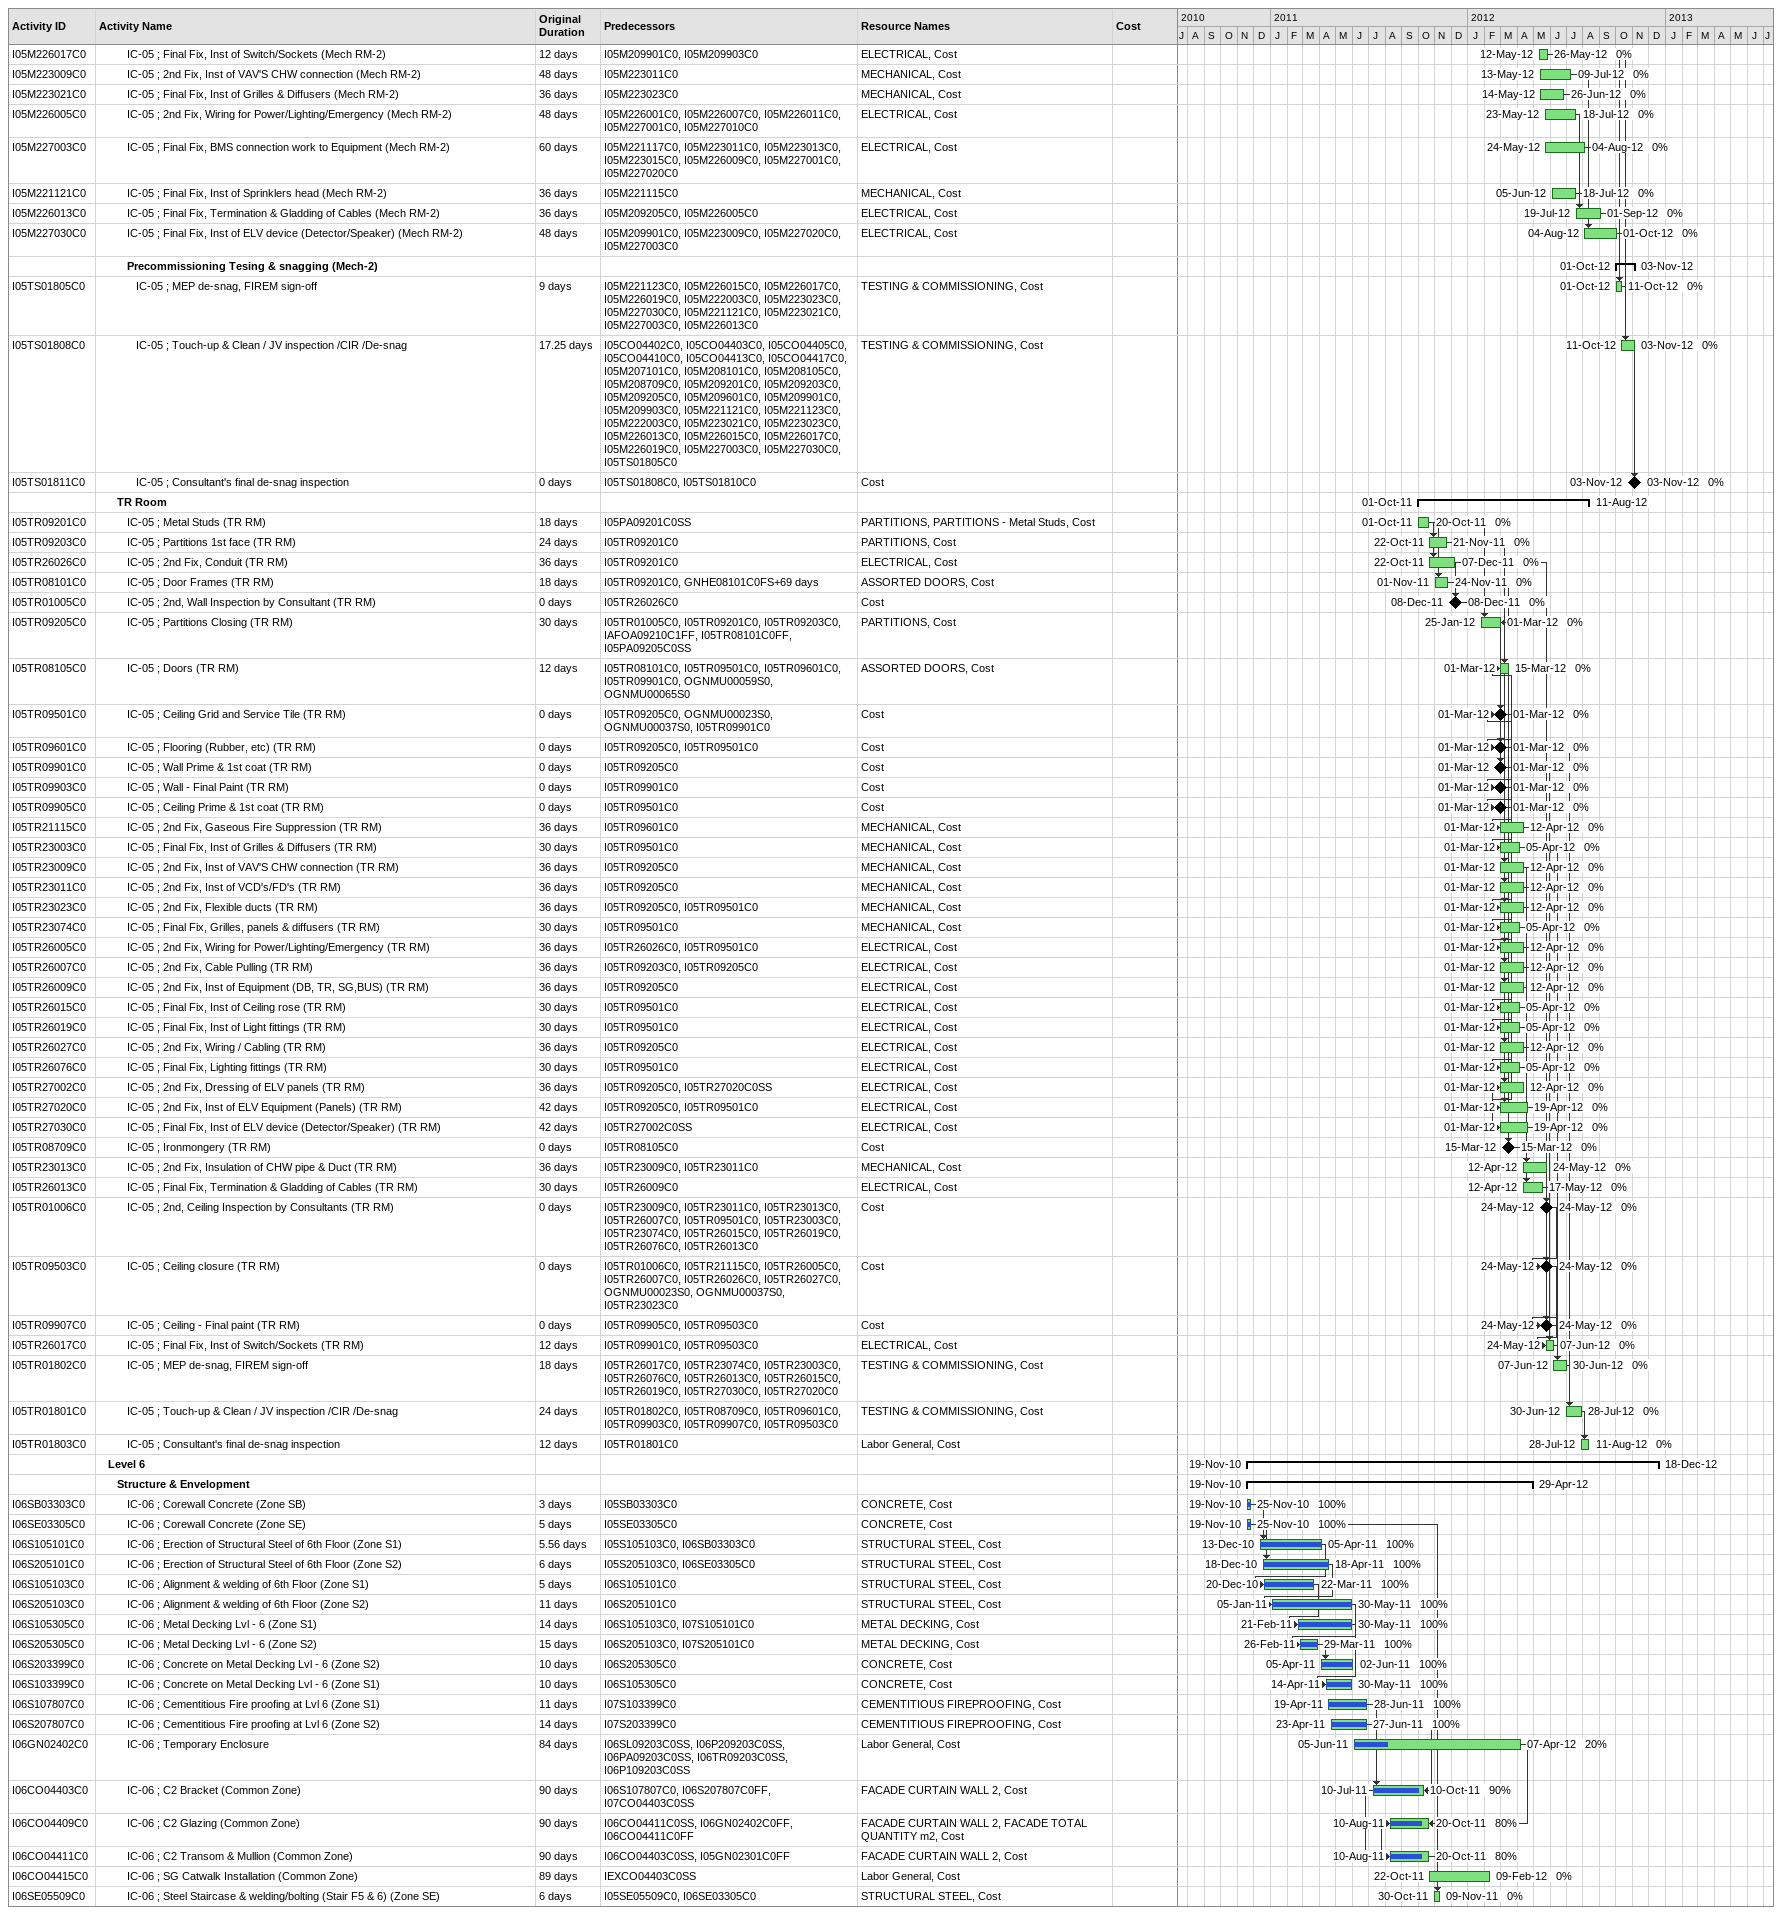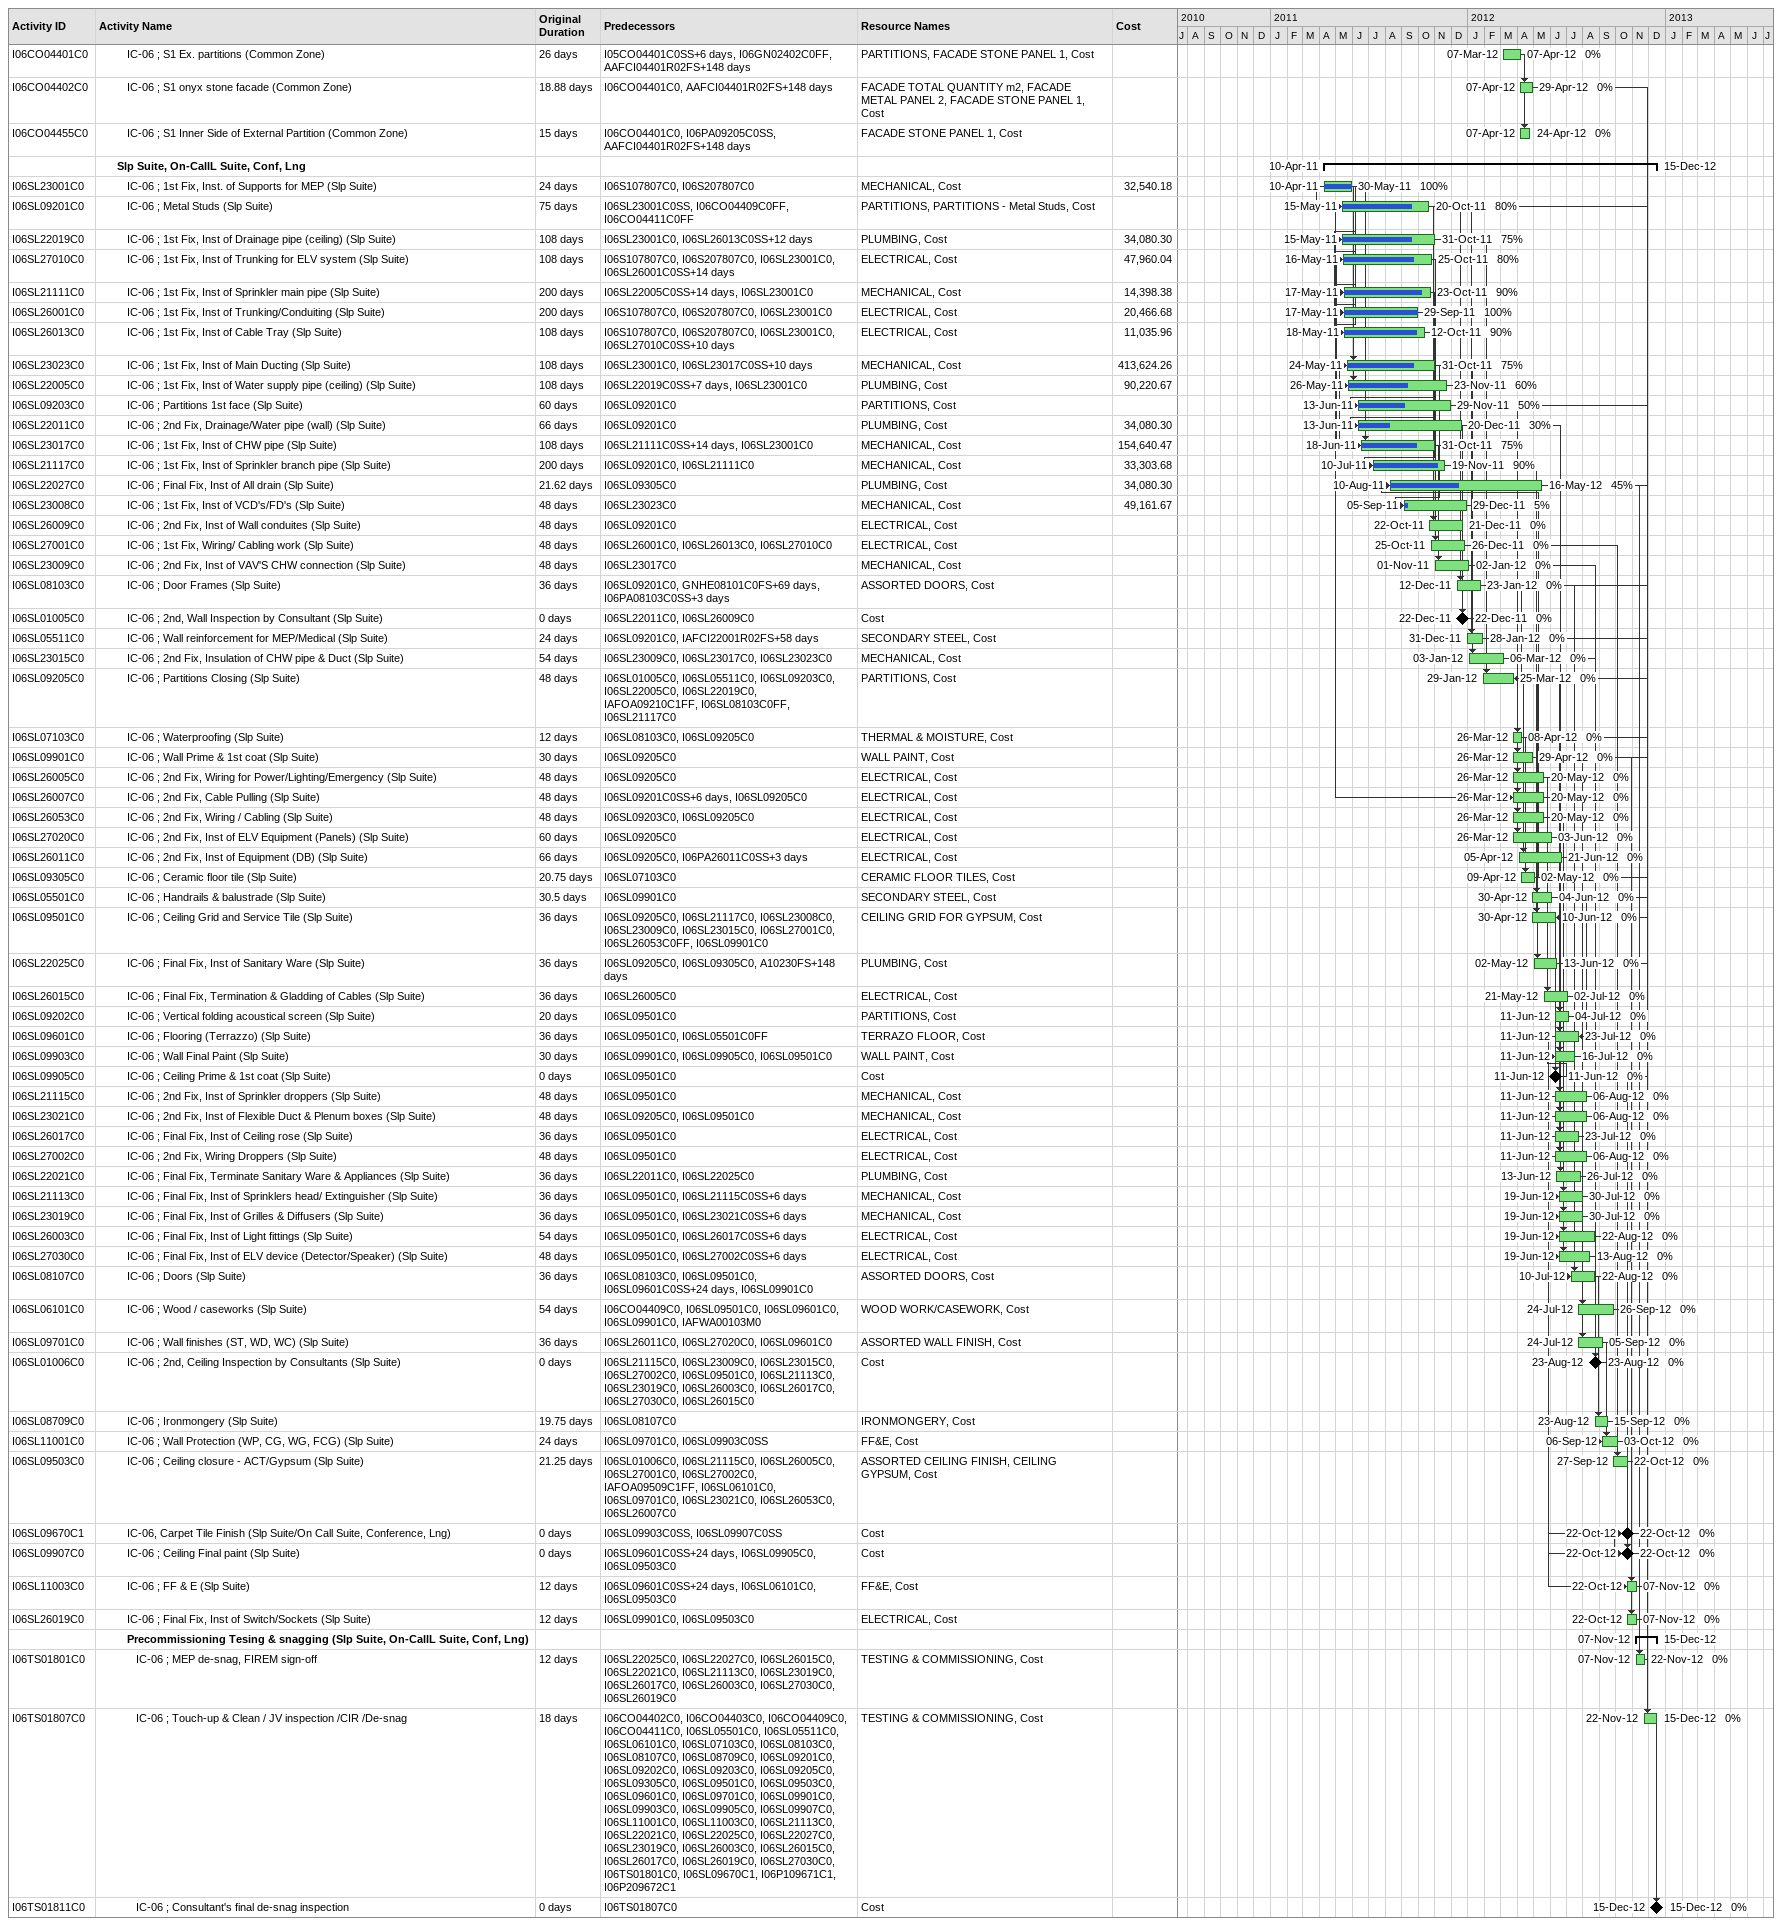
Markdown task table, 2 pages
| ID | Level | Task | Original duration | Start | Finish | Predecessors | Resources | % complete | Cost |
|---|---|---|---|---|---|---|---|---|---|
| I05M226017C0 | 4 | IC-05 ; Final Fix, Inst of Switch/Sockets (Mech RM-2) | 12d | 2012-05-12 | 2012-05-26 | I05M209901C0, I05M209903C0 | ELECTRICAL, Cost | 0 |  |
| I05M223009C0 | 4 | IC-05 ; 2nd Fix, Inst of VAV'S CHW connection (Mech RM-2) | 48d | 2012-05-13 | 2012-07-09 | I05M223011C0 | MECHANICAL, Cost | 0 |  |
| I05M223021C0 | 4 | IC-05 ; Final Fix, Inst of Grilles & Diffusers (Mech RM-2) | 36d | 2012-05-14 | 2012-06-26 | I05M223023C0 | MECHANICAL, Cost | 0 |  |
| I05M226005C0 | 4 | IC-05 ; 2nd Fix, Wiring for Power/Lighting/Emergency (Mech RM-2) | 48d | 2012-05-23 | 2012-07-18 | I05M226001C0, I05M226007C0, I05M226011C0, I05M227001C0, I05M227010C0 | ELECTRICAL, Cost | 0 |  |
| I05M227003C0 | 4 | IC-05 ; Final Fix, BMS connection work to Equipment (Mech RM-2) | 60d | 2012-05-24 | 2012-08-04 | I05M221117C0, I05M223011C0, I05M223013C0, I05M223015C0, I05M226009C0, I05M227001C0, I05M227020C0 | ELECTRICAL, Cost | 0 |  |
| I05M221121C0 | 4 | IC-05 ; Final Fix, Inst of Sprinklers head (Mech RM-2) | 36d | 2012-06-05 | 2012-07-18 | I05M221115C0 | MECHANICAL, Cost | 0 |  |
| I05M226013C0 | 4 | IC-05 ; Final Fix, Termination & Gladding of Cables (Mech RM-2) | 36d | 2012-07-19 | 2012-09-01 | I05M209205C0, I05M226005C0 | ELECTRICAL, Cost | 0 |  |
| I05M227030C0 | 4 | IC-05 ; Final Fix, Inst of ELV device (Detector/Speaker) (Mech RM-2) | 48d | 2012-08-04 | 2012-10-01 | I05M209901C0, I05M223009C0, I05M227020C0, I05M227003C0 | ELECTRICAL, Cost | 0 |  |
|  | 4 | **Precommissioning Tesing & snagging (Mech-2)** |  | 2012-10-01 | 2012-11-03 |  |  |  |  |
| I05TS01805C0 | 5 | IC-05 ; MEP de-snag, FIREM sign-off | 9d | 2012-10-01 | 2012-10-11 | I05M221123C0, I05M226015C0, I05M226017C0, I05M226019C0, I05M222003C0, I05M223023C0, I05M227030C0, I05M221121C0, I05M223021C0, I05M227003C0, I05M226013C0 | TESTING & COMMISSIONING, Cost | 0 |  |
| I05TS01808C0 | 5 | IC-05 ; Touch-up & Clean / JV inspection /CIR /De-snag | 17.25d | 2012-10-11 | 2012-11-03 | I05CO04402C0, I05CO04403C0, I05CO04405C0, I05CO04410C0, I05CO04413C0, I05CO04417C0, I05M207101C0, I05M208101C0, I05M208105C0, I05M208709C0, I05M209201C0, I05M209203C0, I05M209205C0, I05M209601C0, I05M209901C0, I05M209903C0, I05M221121C0, I05M221123C0, I05M222003C0, I05M223021C0, I05M223023C0, I05M226013C0, I05M226015C0, I05M226017C0, I05M226019C0, I05M227003C0, I05M227030C0, I05TS01805C0 | TESTING & COMMISSIONING, Cost | 0 |  |
| I05TS01811C0 | 5 | IC-05 ; Consultant's final de-snag inspection | 0d | 2012-11-03 | 2012-11-03 | I05TS01808C0, I05TS01810C0 | Cost | 0 |  |
|  | 3 | **TR Room** |  | 2011-10-01 | 2012-08-11 |  |  |  |  |
| I05TR09201C0 | 4 | IC-05 ; Metal Studs (TR RM) | 18d | 2011-10-01 | 2011-10-20 | I05PA09201C0SS | PARTITIONS, PARTITIONS - Metal Studs, Cost | 0 |  |
| I05TR09203C0 | 4 | IC-05 ; Partitions 1st face (TR RM) | 24d | 2011-10-22 | 2011-11-21 | I05TR09201C0 | PARTITIONS, Cost | 0 |  |
| I05TR26026C0 | 4 | IC-05 ; 2nd Fix, Conduit (TR RM) | 36d | 2011-10-22 | 2011-12-07 | I05TR09201C0 | ELECTRICAL, Cost | 0 |  |
| I05TR08101C0 | 4 | IC-05 ; Door Frames (TR RM) | 18d | 2011-11-01 | 2011-11-24 | I05TR09201C0, GNHE08101C0FS+69d | ASSORTED DOORS, Cost | 0 |  |
| I05TR01005C0 | 4 | IC-05 ; 2nd, Wall Inspection by Consultant (TR RM) | 0d | 2011-12-08 | 2011-12-08 | I05TR26026C0 | Cost | 0 |  |
| I05TR09205C0 | 4 | IC-05 ; Partitions Closing (TR RM) | 30d | 2012-01-25 | 2012-03-01 | I05TR01005C0, I05TR09201C0, I05TR09203C0, IAFOA09210C1FF, I05TR08101C0FF, I05PA09205C0SS | PARTITIONS, Cost | 0 |  |
| I05TR08105C0 | 4 | IC-05 ; Doors (TR RM) | 12d | 2012-03-01 | 2012-03-15 | I05TR08101C0, I05TR09501C0, I05TR09601C0, I05TR09901C0, OGNMU00059S0, OGNMU00065S0 | ASSORTED DOORS, Cost | 0 |  |
| I05TR09501C0 | 4 | IC-05 ; Ceiling Grid and Service Tile (TR RM) | 0d | 2012-03-01 | 2012-03-01 | I05TR09205C0, OGNMU00023S0, OGNMU00037S0, I05TR09901C0 | Cost | 0 |  |
| I05TR09601C0 | 4 | IC-05 ; Flooring (Rubber, etc) (TR RM) | 0d | 2012-03-01 | 2012-03-01 | I05TR09205C0, I05TR09501C0 | Cost | 0 |  |
| I05TR09901C0 | 4 | IC-05 ; Wall Prime & 1st coat (TR RM) | 0d | 2012-03-01 | 2012-03-01 | I05TR09205C0 | Cost | 0 |  |
| I05TR09903C0 | 4 | IC-05 ; Wall - Final Paint (TR RM) | 0d | 2012-03-01 | 2012-03-01 | I05TR09901C0 | Cost | 0 |  |
| I05TR09905C0 | 4 | IC-05 ; Ceiling Prime & 1st coat (TR RM) | 0d | 2012-03-01 | 2012-03-01 | I05TR09501C0 | Cost | 0 |  |
| I05TR21115C0 | 4 | IC-05 ; 2nd Fix, Gaseous Fire Suppression (TR RM) | 36d | 2012-03-01 | 2012-04-12 | I05TR09601C0 | MECHANICAL, Cost | 0 |  |
| I05TR23003C0 | 4 | IC-05 ; Final Fix, Inst of Grilles & Diffusers (TR RM) | 30d | 2012-03-01 | 2012-04-05 | I05TR09501C0 | MECHANICAL, Cost | 0 |  |
| I05TR23009C0 | 4 | IC-05 ; 2nd Fix, Inst of VAV'S CHW connection (TR RM) | 36d | 2012-03-01 | 2012-04-12 | I05TR09205C0 | MECHANICAL, Cost | 0 |  |
| I05TR23011C0 | 4 | IC-05 ; 2nd Fix, Inst of VCD's/FD's (TR RM) | 36d | 2012-03-01 | 2012-04-12 | I05TR09205C0 | MECHANICAL, Cost | 0 |  |
| I05TR23023C0 | 4 | IC-05 ; 2nd Fix, Flexible ducts (TR RM) | 36d | 2012-03-01 | 2012-04-12 | I05TR09205C0, I05TR09501C0 | MECHANICAL, Cost | 0 |  |
| I05TR23074C0 | 4 | IC-05 ; Final Fix, Grilles, panels & diffusers (TR RM) | 30d | 2012-03-01 | 2012-04-05 | I05TR09501C0 | MECHANICAL, Cost | 0 |  |
| I05TR26005C0 | 4 | IC-05 ; 2nd Fix, Wiring for Power/Lighting/Emergency (TR RM) | 36d | 2012-03-01 | 2012-04-12 | I05TR26026C0, I05TR09501C0 | ELECTRICAL, Cost | 0 |  |
| I05TR26007C0 | 4 | IC-05 ; 2nd Fix, Cable Pulling (TR RM) | 36d | 2012-03-01 | 2012-04-12 | I05TR09203C0, I05TR09205C0 | ELECTRICAL, Cost | 0 |  |
| I05TR26009C0 | 4 | IC-05 ; 2nd Fix, Inst of Equipment (DB, TR, SG,BUS) (TR RM) | 36d | 2012-03-01 | 2012-04-12 | I05TR09205C0 | ELECTRICAL, Cost | 0 |  |
| I05TR26015C0 | 4 | IC-05 ; Final Fix, Inst of Ceiling rose (TR RM) | 30d | 2012-03-01 | 2012-04-05 | I05TR09501C0 | ELECTRICAL, Cost | 0 |  |
| I05TR26019C0 | 4 | IC-05 ; Final Fix, Inst of Light fittings (TR RM) | 30d | 2012-03-01 | 2012-04-05 | I05TR09501C0 | ELECTRICAL, Cost | 0 |  |
| I05TR26027C0 | 4 | IC-05 ; 2nd Fix, Wiring / Cabling (TR RM) | 36d | 2012-03-01 | 2012-04-12 | I05TR09205C0 | ELECTRICAL, Cost | 0 |  |
| I05TR26076C0 | 4 | IC-05 ; Final Fix, Lighting fittings (TR RM) | 30d | 2012-03-01 | 2012-04-05 | I05TR09501C0 | ELECTRICAL, Cost | 0 |  |
| I05TR27002C0 | 4 | IC-05 ; 2nd Fix, Dressing of ELV panels (TR RM) | 36d | 2012-03-01 | 2012-04-12 | I05TR09205C0, I05TR27020C0SS | ELECTRICAL, Cost | 0 |  |
| I05TR27020C0 | 4 | IC-05 ; 2nd Fix, Inst of ELV Equipment (Panels) (TR RM) | 42d | 2012-03-01 | 2012-04-19 | I05TR09205C0, I05TR09501C0 | ELECTRICAL, Cost | 0 |  |
| I05TR27030C0 | 4 | IC-05 ; Final Fix, Inst of ELV device (Detector/Speaker) (TR RM) | 42d | 2012-03-01 | 2012-04-19 | I05TR27002C0SS | ELECTRICAL, Cost | 0 |  |
| I05TR08709C0 | 4 | IC-05 ; Ironmongery (TR RM) | 0d | 2012-03-15 | 2012-03-15 | I05TR08105C0 | Cost | 0 |  |
| I05TR23013C0 | 4 | IC-05 ; 2nd Fix, Insulation of CHW pipe & Duct (TR RM) | 36d | 2012-04-12 | 2012-05-24 | I05TR23009C0, I05TR23011C0 | MECHANICAL, Cost | 0 |  |
| I05TR26013C0 | 4 | IC-05 ; Final Fix, Termination & Gladding of Cables (TR RM) | 30d | 2012-04-12 | 2012-05-17 | I05TR26009C0 | ELECTRICAL, Cost | 0 |  |
| I05TR01006C0 | 4 | IC-05 ; 2nd, Ceiling Inspection by Consultants (TR RM) | 0d | 2012-05-24 | 2012-05-24 | I05TR23009C0, I05TR23011C0, I05TR23013C0, I05TR26007C0, I05TR09501C0, I05TR23003C0, I05TR23074C0, I05TR26015C0, I05TR26019C0, I05TR26076C0, I05TR26013C0 | Cost | 0 |  |
| I05TR09503C0 | 4 | IC-05 ; Ceiling closure (TR RM) | 0d | 2012-05-24 | 2012-05-24 | I05TR01006C0, I05TR21115C0, I05TR26005C0, I05TR26007C0, I05TR26026C0, I05TR26027C0, OGNMU00023S0, OGNMU00037S0, I05TR23023C0 | Cost | 0 |  |
| I05TR09907C0 | 4 | IC-05 ; Ceiling - Final paint (TR RM) | 0d | 2012-05-24 | 2012-05-24 | I05TR09905C0, I05TR09503C0 | Cost | 0 |  |
| I05TR26017C0 | 4 | IC-05 ; Final Fix, Inst of Switch/Sockets (TR RM) | 12d | 2012-05-24 | 2012-06-07 | I05TR09901C0, I05TR09503C0 | ELECTRICAL, Cost | 0 |  |
| I05TR01802C0 | 4 | IC-05 ; MEP de-snag, FIREM sign-off | 18d | 2012-06-07 | 2012-06-30 | I05TR26017C0, I05TR23074C0, I05TR23003C0, I05TR26076C0, I05TR26013C0, I05TR26015C0, I05TR26019C0, I05TR27030C0, I05TR27020C0 | TESTING & COMMISSIONING, Cost | 0 |  |
| I05TR01801C0 | 4 | IC-05 ; Touch-up & Clean / JV inspection /CIR /De-snag | 24d | 2012-06-30 | 2012-07-28 | I05TR01802C0, I05TR08709C0, I05TR09601C0, I05TR09903C0, I05TR09907C0, I05TR09503C0 | TESTING & COMMISSIONING, Cost | 0 |  |
| I05TR01803C0 | 4 | IC-05 ; Consultant's final de-snag inspection | 12d | 2012-07-28 | 2012-08-11 | I05TR01801C0 | Labor General, Cost | 0 |  |
|  | 2 | **Level 6** |  | 2010-11-19 | 2012-12-18 |  |  |  |  |
|  | 3 | **Structure & Envelopment** |  | 2010-11-19 | 2012-04-29 |  |  |  |  |
| I06SB03303C0 | 4 | IC-06 ; Corewall Concrete (Zone SB) | 3d | 2010-11-19 | 2010-11-25 | I05SB03303C0 | CONCRETE, Cost | 100 |  |
| I06SE03305C0 | 4 | IC-06 ; Corewall Concrete (Zone SE) | 5d | 2010-11-19 | 2010-11-25 | I05SE03305C0 | CONCRETE, Cost | 100 |  |
| I06S105101C0 | 4 | IC-06 ; Erection of Structural Steel of 6th Floor (Zone S1) | 5.56d | 2010-12-13 | 2011-04-05 | I05S105103C0, I06SB03303C0 | STRUCTURAL STEEL, Cost | 100 |  |
| I06S205101C0 | 4 | IC-06 ; Erection of Structural Steel of 6th Floor (Zone S2) | 6d | 2010-12-18 | 2011-04-18 | I05S205103C0, I06SE03305C0 | STRUCTURAL STEEL, Cost | 100 |  |
| I06S105103C0 | 4 | IC-06 ; Alignment & welding of 6th Floor (Zone S1) | 5d | 2010-12-20 | 2011-03-22 | I06S105101C0 | STRUCTURAL STEEL, Cost | 100 |  |
| I06S205103C0 | 4 | IC-06 ; Alignment & welding of 6th Floor (Zone S2) | 11d | 2011-01-05 | 2011-05-30 | I06S205101C0 | STRUCTURAL STEEL, Cost | 100 |  |
| I06S105305C0 | 4 | IC-06 ; Metal Decking Lvl - 6 (Zone S1) | 14d | 2011-02-21 | 2011-05-30 | I06S105103C0, I07S105101C0 | METAL DECKING, Cost | 100 |  |
| I06S205305C0 | 4 | IC-06 ; Metal Decking Lvl - 6 (Zone S2) | 15d | 2011-02-26 | 2011-03-29 | I06S205103C0, I07S205101C0 | METAL DECKING, Cost | 100 |  |
| I06S203399C0 | 4 | IC-06 ; Concrete on Metal Decking Lvl - 6 (Zone S2) | 10d | 2011-04-05 | 2011-06-02 | I06S205305C0 | CONCRETE, Cost | 100 |  |
| I06S103399C0 | 4 | IC-06 ; Concrete on Metal Decking Lvl - 6 (Zone S1) | 10d | 2011-04-14 | 2011-05-30 | I06S105305C0 | CONCRETE, Cost | 100 |  |
| I06S107807C0 | 4 | IC-06 ; Cementitious Fire proofing at Lvl 6 (Zone S1) | 11d | 2011-04-19 | 2011-06-28 | I07S103399C0 | CEMENTITIOUS FIREPROOFING, Cost | 100 |  |
| I06S207807C0 | 4 | IC-06 ; Cementitious Fire proofing at Lvl 6 (Zone S2) | 14d | 2011-04-23 | 2011-06-27 | I07S203399C0 | CEMENTITIOUS FIREPROOFING, Cost | 100 |  |
| I06GN02402C0 | 4 | IC-06 ; Temporary Enclosure | 84d | 2011-06-05 | 2012-04-07 | I06SL09203C0SS, I06P209203C0SS, I06PA09203C0SS, I06TR09203C0SS, I06P109203C0SS | Labor General, Cost | 20 |  |
| I06CO04403C0 | 4 | IC-06 ; C2 Bracket (Common Zone) | 90d | 2011-07-10 | 2011-10-10 | I06S107807C0, I06S207807C0FF, I07CO04403C0SS | FACADE CURTAIN WALL 2, Cost | 90 |  |
| I06CO04409C0 | 4 | IC-06 ; C2 Glazing (Common Zone) | 90d | 2011-08-10 | 2011-10-20 | I06CO04411C0SS, I06GN02402C0FF, I06CO04411C0FF | FACADE CURTAIN WALL 2, FACADE TOTAL QUANTITY m2, Cost | 80 |  |
| I06CO04411C0 | 4 | IC-06 ; C2 Transom & Mullion (Common Zone) | 90d | 2011-08-10 | 2011-10-20 | I06CO04403C0SS, I05GN02301C0FF | FACADE CURTAIN WALL 2, Cost | 80 |  |
| I06CO04415C0 | 4 | IC-06 ; SG Catwalk Installation (Common Zone) | 89d | 2011-10-22 | 2012-02-09 | IEXCO04403C0SS | Labor General, Cost | 0 |  |
| I06SE05509C0 | 4 | IC-06 ; Steel Staircase & welding/bolting (Stair F5 & 6) (Zone SE) | 6d | 2011-10-30 | 2011-11-09 | I05SE05509C0, I06SE03305C0 | STRUCTURAL STEEL, Cost | 0 |  |
| I06CO04401C0 | 4 | IC-06 ; S1 Ex. partitions (Common Zone) | 26d | 2012-03-07 | 2012-04-07 | I05CO04401C0SS+6d, I06GN02402C0FF, AAFCI04401R02FS+148d | PARTITIONS, FACADE STONE PANEL 1, Cost | 0 |  |
| I06CO04402C0 | 4 | IC-06 ; S1 onyx stone facade (Common Zone) | 18.88d | 2012-04-07 | 2012-04-29 | I06CO04401C0, AAFCI04401R02FS+148d | FACADE TOTAL QUANTITY m2, FACADE METAL PANEL 2, FACADE STONE PANEL 1, Cost | 0 |  |
| I06CO04455C0 | 4 | IC-06 ; S1 Inner Side of External Partition (Common Zone) | 15d | 2012-04-07 | 2012-04-24 | I06CO04401C0, I06PA09205C0SS, AAFCI04401R02FS+148d | FACADE STONE PANEL 1, Cost | 0 |  |
|  | 3 | **Slp Suite, On-CallL Suite, Conf, Lng** |  | 2011-04-10 | 2012-12-15 |  |  |  |  |
| I06SL23001C0 | 4 | IC-06 ; 1st Fix, Inst. of Supports for MEP (Slp Suite) | 24d | 2011-04-10 | 2011-05-30 | I06S107807C0, I06S207807C0 | MECHANICAL, Cost | 100 | 32540.18 |
| I06SL09201C0 | 4 | IC-06 ; Metal Studs (Slp Suite) | 75d | 2011-05-15 | 2011-10-20 | I06SL23001C0SS, I06CO04409C0FF, I06CO04411C0FF | PARTITIONS, PARTITIONS - Metal Studs, Cost | 80 |  |
| I06SL22019C0 | 4 | IC-06 ; 1st Fix, Inst of Drainage pipe (ceiling) (Slp Suite) | 108d | 2011-05-15 | 2011-10-31 | I06SL23001C0, I06SL26013C0SS+12d | PLUMBING, Cost | 75 | 34080.30 |
| I06SL27010C0 | 4 | IC-06 ; 1st Fix, Inst of Trunking for ELV system (Slp Suite) | 108d | 2011-05-16 | 2011-10-25 | I06S107807C0, I06S207807C0, I06SL23001C0, I06SL26001C0SS+14d | ELECTRICAL, Cost | 80 | 47960.04 |
| I06SL21111C0 | 4 | IC-06 ; 1st Fix, Inst of Sprinkler main pipe (Slp Suite) | 200d | 2011-05-17 | 2011-10-23 | I06SL22005C0SS+14d, I06SL23001C0 | MECHANICAL, Cost | 90 | 14398.38 |
| I06SL26001C0 | 4 | IC-06 ; 1st Fix, Inst of Trunking/Conduiting (Slp Suite) | 200d | 2011-05-17 | 2011-09-29 | I06S107807C0, I06S207807C0, I06SL23001C0 | ELECTRICAL, Cost | 100 | 20466.68 |
| I06SL26013C0 | 4 | IC-06 ; 1st Fix, Inst of Cable Tray (Slp Suite) | 108d | 2011-05-18 | 2011-10-12 | I06S107807C0, I06S207807C0, I06SL23001C0, I06SL27010C0SS+10d | ELECTRICAL, Cost | 90 | 11035.96 |
| I06SL23023C0 | 4 | IC-06 ; 1st Fix, Inst of Main Ducting (Slp Suite) | 108d | 2011-05-24 | 2011-10-31 | I06SL23001C0, I06SL23017C0SS+10d | MECHANICAL, Cost | 75 | 413624.26 |
| I06SL22005C0 | 4 | IC-06 ; 1st Fix, Inst of Water supply pipe (ceiling) (Slp Suite) | 108d | 2011-05-26 | 2011-11-23 | I06SL22019C0SS+7d, I06SL23001C0 | PLUMBING, Cost | 60 | 90220.67 |
| I06SL09203C0 | 4 | IC-06 ; Partitions 1st face (Slp Suite) | 60d | 2011-06-13 | 2011-11-29 | I06SL09201C0 | PARTITIONS, Cost | 50 |  |
| I06SL22011C0 | 4 | IC-06 ; 2nd Fix, Drainage/Water pipe (wall) (Slp Suite) | 66d | 2011-06-13 | 2011-12-20 | I06SL09201C0 | PLUMBING, Cost | 30 | 34080.30 |
| I06SL23017C0 | 4 | IC-06 ; 1st Fix, Inst of CHW pipe (Slp Suite) | 108d | 2011-06-18 | 2011-10-31 | I06SL21111C0SS+14d, I06SL23001C0 | MECHANICAL, Cost | 75 | 154640.47 |
| I06SL21117C0 | 4 | IC-06 ; 1st Fix, Inst of Sprinkler branch pipe (Slp Suite) | 200d | 2011-07-10 | 2011-11-19 | I06SL09201C0, I06SL21111C0 | MECHANICAL, Cost | 90 | 33303.68 |
| I06SL22027C0 | 4 | IC-06 ; Final Fix, Inst of All drain (Slp Suite) | 21.62d | 2011-08-10 | 2012-05-16 | I06SL09305C0 | PLUMBING, Cost | 45 | 34080.30 |
| I06SL23008C0 | 4 | IC-06 ; 1st Fix, Inst of VCD's/FD's (Slp Suite) | 48d | 2011-09-05 | 2011-12-29 | I06SL23023C0 | MECHANICAL, Cost | 5 | 49161.67 |
| I06SL26009C0 | 4 | IC-06 ; 2nd Fix, Inst of Wall conduites (Slp Suite) | 48d | 2011-10-22 | 2011-12-21 | I06SL09201C0 | ELECTRICAL, Cost | 0 |  |
| I06SL27001C0 | 4 | IC-06 ; 1st Fix, Wiring/ Cabling work (Slp Suite) | 48d | 2011-10-25 | 2011-12-26 | I06SL26001C0, I06SL26013C0, I06SL27010C0 | ELECTRICAL, Cost | 0 |  |
| I06SL23009C0 | 4 | IC-06 ; 2nd Fix, Inst of VAV'S CHW connection (Slp Suite) | 48d | 2011-11-01 | 2012-01-02 | I06SL23017C0 | MECHANICAL, Cost | 0 |  |
| I06SL08103C0 | 4 | IC-06 ; Door Frames (Slp Suite) | 36d | 2011-12-12 | 2012-01-23 | I06SL09201C0, GNHE08101C0FS+69d, I06PA08103C0SS+3d | ASSORTED DOORS, Cost | 0 |  |
| I06SL01005C0 | 4 | IC-06 ; 2nd, Wall Inspection by Consultant (Slp Suite) | 0d | 2011-12-22 | 2011-12-22 | I06SL22011C0, I06SL26009C0 | Cost | 0 |  |
| I06SL05511C0 | 4 | IC-06 ; Wall reinforcement for MEP/Medical (Slp Suite) | 24d | 2011-12-31 | 2012-01-28 | I06SL09201C0, IAFCI22001R02FS+58d | SECONDARY STEEL, Cost | 0 |  |
| I06SL23015C0 | 4 | IC-06 ; 2nd Fix, Insulation of CHW pipe & Duct (Slp Suite) | 54d | 2012-01-03 | 2012-03-06 | I06SL23009C0, I06SL23017C0, I06SL23023C0 | MECHANICAL, Cost | 0 |  |
| I06SL09205C0 | 4 | IC-06 ; Partitions Closing (Slp Suite) | 48d | 2012-01-29 | 2012-03-25 | I06SL01005C0, I06SL05511C0, I06SL09203C0, I06SL22005C0, I06SL22019C0, IAFOA09210C1FF, I06SL08103C0FF, I06SL21117C0 | PARTITIONS, Cost | 0 |  |
| I06SL07103C0 | 4 | IC-06 ; Waterproofing (Slp Suite) | 12d | 2012-03-26 | 2012-04-08 | I06SL08103C0, I06SL09205C0 | THERMAL & MOISTURE, Cost | 0 |  |
| I06SL09901C0 | 4 | IC-06 ; Wall Prime & 1st coat (Slp Suite) | 30d | 2012-03-26 | 2012-04-29 | I06SL09205C0 | WALL PAINT, Cost | 0 |  |
| I06SL26005C0 | 4 | IC-06 ; 2nd Fix, Wiring for Power/Lighting/Emergency (Slp Suite) | 48d | 2012-03-26 | 2012-05-20 | I06SL09205C0 | ELECTRICAL, Cost | 0 |  |
| I06SL26007C0 | 4 | IC-06 ; 2nd Fix, Cable Pulling (Slp Suite) | 48d | 2012-03-26 | 2012-05-20 | I06SL09201C0SS+6d, I06SL09205C0 | ELECTRICAL, Cost | 0 |  |
| I06SL26053C0 | 4 | IC-06 ; 2nd Fix, Wiring / Cabling (Slp Suite) | 48d | 2012-03-26 | 2012-05-20 | I06SL09203C0, I06SL09205C0 | ELECTRICAL, Cost | 0 |  |
| I06SL27020C0 | 4 | IC-06 ; 2nd Fix, Inst of ELV Equipment (Panels) (Slp Suite) | 60d | 2012-03-26 | 2012-06-03 | I06SL09205C0 | ELECTRICAL, Cost | 0 |  |
| I06SL26011C0 | 4 | IC-06 ; 2nd Fix, Inst of Equipment (DB) (Slp Suite) | 66d | 2012-04-05 | 2012-06-21 | I06SL09205C0, I06PA26011C0SS+3d | ELECTRICAL, Cost | 0 |  |
| I06SL09305C0 | 4 | IC-06 ; Ceramic floor tile (Slp Suite) | 20.75d | 2012-04-09 | 2012-05-02 | I06SL07103C0 | CERAMIC FLOOR TILES, Cost | 0 |  |
| I06SL05501C0 | 4 | IC-06 ; Handrails & balustrade (Slp Suite) | 30.5d | 2012-04-30 | 2012-06-04 | I06SL09901C0 | SECONDARY STEEL, Cost | 0 |  |
| I06SL09501C0 | 4 | IC-06 ; Ceiling Grid and Service Tile (Slp Suite) | 36d | 2012-04-30 | 2012-06-10 | I06SL09205C0, I06SL21117C0, I06SL23008C0, I06SL23009C0, I06SL23015C0, I06SL27001C0, I06SL26053C0FF, I06SL09901C0 | CEILING GRID FOR GYPSUM, Cost | 0 |  |
| I06SL22025C0 | 4 | IC-06 ; Final Fix, Inst of Sanitary Ware (Slp Suite) | 36d | 2012-05-02 | 2012-06-13 | I06SL09205C0, I06SL09305C0, A10230FS+148d | PLUMBING, Cost | 0 |  |
| I06SL26015C0 | 4 | IC-06 ; Final Fix, Termination & Gladding of Cables (Slp Suite) | 36d | 2012-05-21 | 2012-07-02 | I06SL26005C0 | ELECTRICAL, Cost | 0 |  |
| I06SL09202C0 | 4 | IC-06 ; Vertical folding acoustical screen (Slp Suite) | 20d | 2012-06-11 | 2012-07-04 | I06SL09501C0 | PARTITIONS, Cost | 0 |  |
| I06SL09601C0 | 4 | IC-06 ; Flooring (Terrazzo) (Slp Suite) | 36d | 2012-06-11 | 2012-07-23 | I06SL09501C0, I06SL05501C0FF | TERRAZO FLOOR, Cost | 0 |  |
| I06SL09903C0 | 4 | IC-06 ; Wall Final Paint (Slp Suite) | 30d | 2012-06-11 | 2012-07-16 | I06SL09901C0, I06SL09905C0, I06SL09501C0 | WALL PAINT, Cost | 0 |  |
| I06SL09905C0 | 4 | IC-06 ; Ceiling Prime & 1st coat (Slp Suite) | 0d | 2012-06-11 | 2012-06-11 | I06SL09501C0 | Cost | 0 |  |
| I06SL21115C0 | 4 | IC-06 ; 2nd Fix, Inst of Sprinkler droppers (Slp Suite) | 48d | 2012-06-11 | 2012-08-06 | I06SL09501C0 | MECHANICAL, Cost | 0 |  |
| I06SL23021C0 | 4 | IC-06 ; 2nd Fix, Inst of Flexible Duct & Plenum boxes (Slp Suite) | 48d | 2012-06-11 | 2012-08-06 | I06SL09205C0, I06SL09501C0 | MECHANICAL, Cost | 0 |  |
| I06SL26017C0 | 4 | IC-06 ; Final Fix, Inst of Ceiling rose (Slp Suite) | 36d | 2012-06-11 | 2012-07-23 | I06SL09501C0 | ELECTRICAL, Cost | 0 |  |
| I06SL27002C0 | 4 | IC-06 ; 2nd Fix, Wiring Droppers (Slp Suite) | 48d | 2012-06-11 | 2012-08-06 | I06SL09501C0 | ELECTRICAL, Cost | 0 |  |
| I06SL22021C0 | 4 | IC-06 ; Final Fix, Terminate Sanitary Ware & Appliances (Slp Suite) | 36d | 2012-06-13 | 2012-07-26 | I06SL22011C0, I06SL22025C0 | PLUMBING, Cost | 0 |  |
| I06SL21113C0 | 4 | IC-06 ; Final Fix, Inst of Sprinklers head/ Extinguisher (Slp Suite) | 36d | 2012-06-19 | 2012-07-30 | I06SL09501C0, I06SL21115C0SS+6d | MECHANICAL, Cost | 0 |  |
| I06SL23019C0 | 4 | IC-06 ; Final Fix, Inst of Grilles & Diffusers (Slp Suite) | 36d | 2012-06-19 | 2012-07-30 | I06SL09501C0, I06SL23021C0SS+6d | MECHANICAL, Cost | 0 |  |
| I06SL26003C0 | 4 | IC-06 ; Final Fix, Inst of Light fittings (Slp Suite) | 54d | 2012-06-19 | 2012-08-22 | I06SL09501C0, I06SL26017C0SS+6d | ELECTRICAL, Cost | 0 |  |
| I06SL27030C0 | 4 | IC-06 ; Final Fix, Inst of ELV device (Detector/Speaker) (Slp Suite) | 48d | 2012-06-19 | 2012-08-13 | I06SL09501C0, I06SL27002C0SS+6d | ELECTRICAL, Cost | 0 |  |
| I06SL08107C0 | 4 | IC-06 ; Doors (Slp Suite) | 36d | 2012-07-10 | 2012-08-22 | I06SL08103C0, I06SL09501C0, I06SL09601C0SS+24d, I06SL09901C0 | ASSORTED DOORS, Cost | 0 |  |
| I06SL06101C0 | 4 | IC-06 ; Wood / caseworks (Slp Suite) | 54d | 2012-07-24 | 2012-09-26 | I06CO04409C0, I06SL09501C0, I06SL09601C0, I06SL09901C0, IAFWA00103M0 | WOOD WORK/CASEWORK, Cost | 0 |  |
| I06SL09701C0 | 4 | IC-06 ; Wall finishes (ST, WD, WC) (Slp Suite) | 36d | 2012-07-24 | 2012-09-05 | I06SL26011C0, I06SL27020C0, I06SL09601C0 | ASSORTED WALL FINISH, Cost | 0 |  |
| I06SL01006C0 | 4 | IC-06 ; 2nd, Ceiling Inspection by Consultants (Slp Suite) | 0d | 2012-08-23 | 2012-08-23 | I06SL21115C0, I06SL23009C0, I06SL23015C0, I06SL27002C0, I06SL09501C0, I06SL21113C0, I06SL23019C0, I06SL26003C0, I06SL26017C0, I06SL27030C0, I06SL26015C0 | Cost | 0 |  |
| I06SL08709C0 | 4 | IC-06 ; Ironmongery (Slp Suite) | 19.75d | 2012-08-23 | 2012-09-15 | I06SL08107C0 | IRONMONGERY, Cost | 0 |  |
| I06SL11001C0 | 4 | IC-06 ; Wall Protection (WP, CG, WG, FCG) (Slp Suite) | 24d | 2012-09-06 | 2012-10-03 | I06SL09701C0, I06SL09903C0SS | FF&E, Cost | 0 |  |
| I06SL09503C0 | 4 | IC-06 ; Ceiling closure - ACT/Gypsum (Slp Suite) | 21.25d | 2012-09-27 | 2012-10-22 | I06SL01006C0, I06SL21115C0, I06SL26005C0, I06SL27001C0, I06SL27002C0, IAFOA09509C1FF, I06SL06101C0, I06SL09701C0, I06SL23021C0, I06SL26053C0, I06SL26007C0 | ASSORTED CEILING FINISH, CEILING GYPSUM, Cost | 0 |  |
| I06SL09670C1 | 4 | IC-06, Carpet Tile Finish (Slp Suite/On Call Suite, Conference, Lng) | 0d | 2012-10-22 | 2012-10-22 | I06SL09903C0SS, I06SL09907C0SS | Cost | 0 |  |
| I06SL09907C0 | 4 | IC-06 ; Ceiling Final paint (Slp Suite) | 0d | 2012-10-22 | 2012-10-22 | I06SL09601C0SS+24d, I06SL09905C0, I06SL09503C0 | Cost | 0 |  |
| I06SL11003C0 | 4 | IC-06 ; FF & E (Slp Suite) | 12d | 2012-10-22 | 2012-11-07 | I06SL09601C0SS+24d, I06SL06101C0, I06SL09503C0 | FF&E, Cost | 0 |  |
| I06SL26019C0 | 4 | IC-06 ; Final Fix, Inst of Switch/Sockets (Slp Suite) | 12d | 2012-10-22 | 2012-11-07 | I06SL09901C0, I06SL09503C0 | ELECTRICAL, Cost | 0 |  |
|  | 4 | **Precommissioning Tesing & snagging (Slp Suite, On-CallL Suite, Conf, Lng)** |  | 2012-11-07 | 2012-12-15 |  |  |  |  |
| I06TS01801C0 | 5 | IC-06 ; MEP de-snag, FIREM sign-off | 12d | 2012-11-07 | 2012-11-22 | I06SL22025C0, I06SL22027C0, I06SL26015C0, I06SL22021C0, I06SL21113C0, I06SL23019C0, I06SL26017C0, I06SL26003C0, I06SL27030C0, I06SL26019C0 | TESTING & COMMISSIONING, Cost | 0 |  |
| I06TS01807C0 | 5 | IC-06 ; Touch-up & Clean / JV inspection /CIR /De-snag | 18d | 2012-11-22 | 2012-12-15 | I06CO04402C0, I06CO04403C0, I06CO04409C0, I06CO04411C0, I06SL05501C0, I06SL05511C0, I06SL06101C0, I06SL07103C0, I06SL08103C0, I06SL08107C0, I06SL08709C0, I06SL09201C0, I06SL09202C0, I06SL09203C0, I06SL09205C0, I06SL09305C0, I06SL09501C0, I06SL09503C0, I06SL09601C0, I06SL09701C0, I06SL09901C0, I06SL09903C0, I06SL09905C0, I06SL09907C0, I06SL11001C0, I06SL11003C0, I06SL21113C0, I06SL22021C0, I06SL22025C0, I06SL22027C0, I06SL23019C0, I06SL26003C0, I06SL26015C0, I06SL26017C0, I06SL26019C0, I06SL27030C0, I06TS01801C0, I06SL09670C1, I06P109671C1, I06P209672C1 | TESTING & COMMISSIONING, Cost | 0 |  |
| I06TS01811C0 | 5 | IC-06 ; Consultant's final de-snag inspection | 0d | 2012-12-15 | 2012-12-15 | I06TS01807C0 | Cost | 0 |  |
